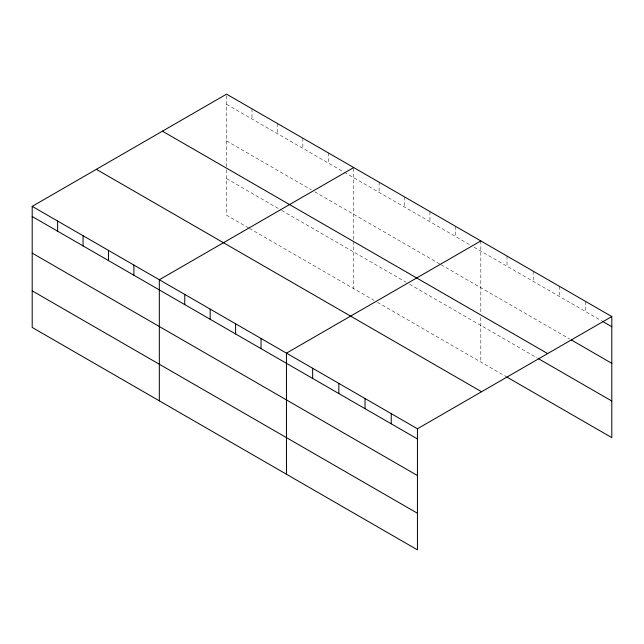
<?xml version="1.0" encoding="UTF-8"?>
<svg xmlns="http://www.w3.org/2000/svg" width="644" height="644" viewBox="0 0 644 644"><rect width="100%" height="100%" fill="white"/><g stroke="black" fill="none" stroke-linecap="round" stroke-linejoin="round"><path stroke-width="0.48" stroke-dasharray="3.22 2.42" d="M226.567 166.715L226.567 94.145M226.567 104.304L343.526 171.827M344.371 172.318L470.651 245.219M474.04 247.183L601.657 320.857M226.567 140.907L311.318 189.835M314.707 191.799L440.142 264.217M440.987 264.7L569.546 338.929M226.567 178.621L280.808 209.936M281.653 210.427L406.243 282.354M409.632 284.31L537.434 358.104M248.6 227.952L226.567 215.225L226.567 167.706M249.453 228.443L374.035 300.37M377.424 302.326L507.013 377.143M585.605 301.432L585.605 311.591M559.411 286.306L559.411 296.465M533.216 271.18L533.216 281.339M507.013 256.062L507.013 266.222M480.818 240.937L480.818 313.507M480.818 317.476L480.818 362.017M455.397 226.253L455.397 236.412M429.967 211.578L429.967 221.737M404.545 196.895L404.545 207.054M379.123 182.22L379.123 192.379M353.693 168.462L353.693 240.107M353.693 241.098L353.693 288.625M328.271 152.861L328.271 163.021M302.841 138.178L302.841 148.337M277.419 123.503L277.419 133.662M251.989 108.82L251.989 118.979"/><path stroke-width="0.97" d="M32.2 206.362L417.433 428.775L417.433 549.855L32.2 327.442L32.2 206.362L226.567 94.145L611.8 316.558L611.8 437.638L507.013 377.143M353.693 167.537L159.326 279.754L159.326 400.842M480.818 240.937L286.451 353.154L286.451 474.234M417.433 428.775L611.8 316.558M602.502 321.348L611.8 326.717M571.236 339.903L611.8 363.321M162.425 131.175L547.658 353.588M538.279 358.587L611.8 401.035M96.342 169.332L481.575 391.737M32.2 216.521L417.433 438.934M32.2 253.124L417.433 475.538M32.2 290.838L417.433 513.252M391.238 413.649L391.238 423.808M365.043 398.523L365.043 408.682M338.849 383.397L338.849 393.556M312.646 368.279L312.646 378.439M261.029 338.47L261.029 348.629M235.599 323.795L235.599 333.954M210.177 309.112L210.177 319.271M184.756 294.437L184.756 304.596M133.904 265.078L133.904 275.238M108.474 250.395L108.474 260.554M83.052 235.72L83.052 245.879M57.622 221.037L57.622 231.196"/></g></svg>
